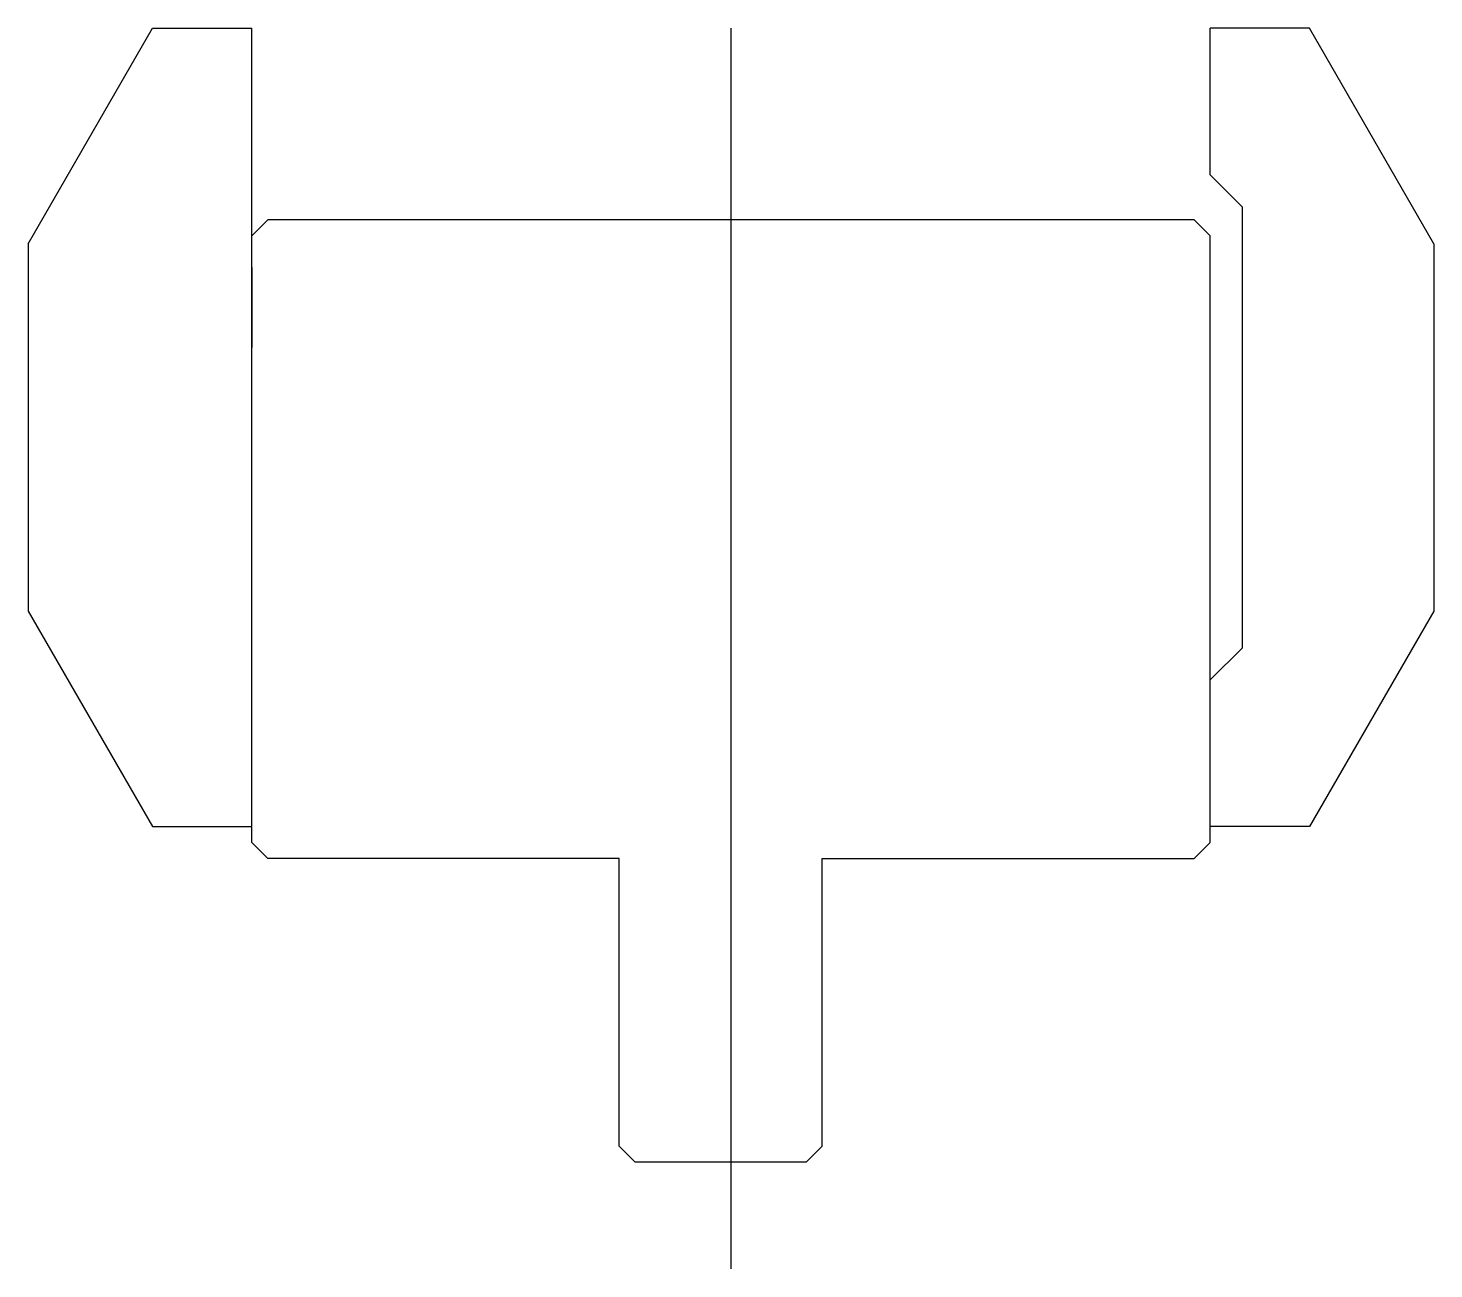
# Model space of a CAD drawing. Header units: metres. Extents: x 51.2 to 139.2, y 132.1 to 209.7.
import ezdxf

# ---------------------------------------------------------------- set-up
doc = ezdxf.new("R2010")
doc.units = ezdxf.units.M

msp = doc.modelspace()

# ---------------------------------------------------------------- linework, layer by layer
for p, q in [((51.223079, 196.249631), (59.017306, 209.749629)), ((59.017306, 209.749629), (65.223079, 209.749629)), ((65.223079, 158.749634), (65.223079, 209.749629)), ((95.223079, 132.057056), (95.223079, 209.749629)), ((131.428829, 209.749673), (125.223057, 209.749673)), ((125.223057, 200.567807), (125.223057, 209.749673)), ((139.223057, 196.249675), (131.428829, 209.749673)), ((127.223057, 198.567807), (125.223057, 200.567807)), ((127.223057, 198.567807), (127.223057, 189.749663)), ((127.223057, 198.567807), (127.223057, 170.931539)), ((65.223079, 196.749636), (66.223078, 197.749636)), ((124.22308, 197.749631), (66.223078, 197.749636)), ((125.22308, 196.74963), (124.22308, 197.749631)), ((51.223079, 196.249631), (51.223079, 173.249627)), ((125.223074, 158.749633), (125.22308, 196.74963)), ((139.223057, 196.249675), (139.223057, 173.249671)), ((65.22308, 194.749636), (65.223079, 189.749663)), ((51.223079, 173.249627), (59.017306, 159.749629)), ((139.223057, 173.249671), (131.428829, 159.749673)), ((127.223057, 170.931539), (125.223057, 168.931539)), ((59.017306, 159.749629), (65.223079, 159.749629)), ((131.428829, 159.749673), (125.223058, 159.749673)), ((65.223074, 158.749634), (66.223072, 157.749636)), ((124.223072, 157.749631), (125.223074, 158.749633)), ((88.223086, 157.749634), (66.223072, 157.749636)), ((88.223086, 139.749634), (88.223086, 157.749634)), ((100.923086, 157.749633), (124.223072, 157.749631)), ((100.923086, 139.749633), (100.923086, 157.749633)), ((89.223086, 138.749634), (88.223086, 139.749634)), ((99.923086, 138.749633), (100.923086, 139.749633)), ((99.923086, 138.749633), (89.223086, 138.749634))]:
    msp.add_line(p, q)

doc.saveas('drawing.dxf')
